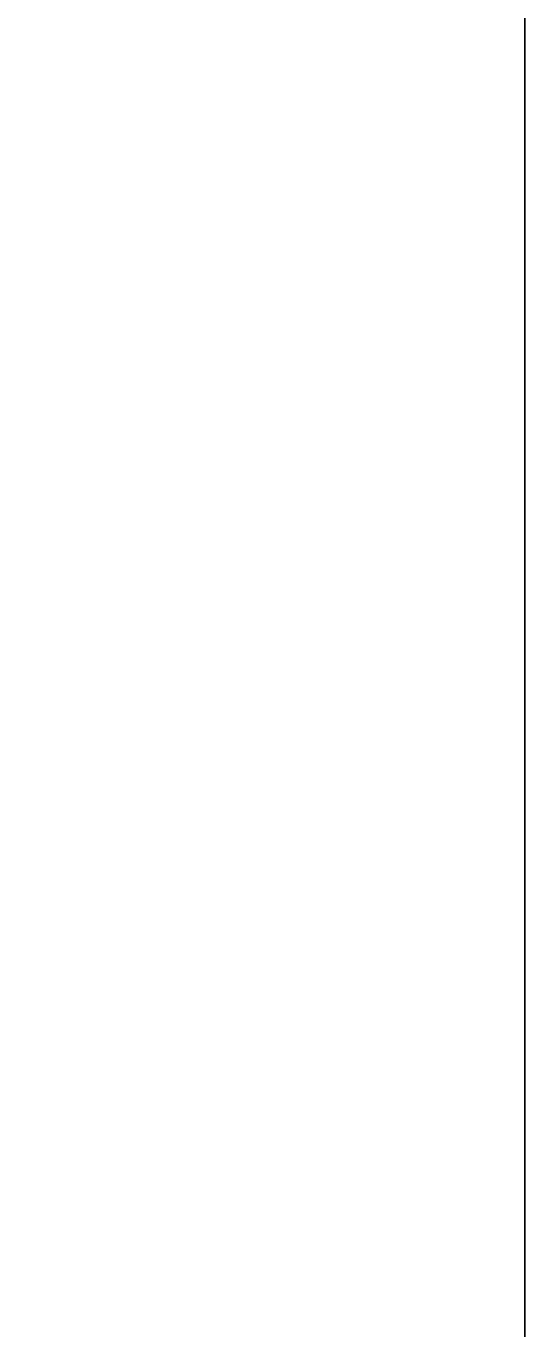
# Model space of a CAD drawing. Header units: inches. Extents: x 20 to 536, y 8 to 344.
# Drawn here: x 404.23 to 416.49, y 82.67 to 114.7 of the extents above; entities that cross this region are included whole.
import ezdxf

# ---------------------------------------------------------------- set-up
doc = ezdxf.new("R2010")
doc.units = ezdxf.units.IN
doc.header["$LTSCALE"] = 16
doc.header["$MEASUREMENT"] = 0
doc.layers.add('Dimension (ANSI)', color=7, linetype='Continuous', lineweight=25)
doc.layers.add('Visible (ANSI)', color=7, linetype='Continuous', lineweight=50)
doc.styles.add('Standard D-E', font='arial.ttf')
doc.dimstyles.new('in [mm] D-E NeptuneBenson', dxfattribs={"dimscale": 16, "dimtxt": 0.15, "dimasz": 0.098425, "dimexe": 0.125, "dimexo": 0.063, "dimgap": 0.031496, "dimtad": 0, "dimtih": 1, "dimtoh": 1, "dimdec": 4, "dimrnd": 1e-08, "dimzin": 3, "dimdsep": 46, "dimlunit": 5, "dimtxsty": 'Standard D-E', "dimcen": 0.09, "dimdle": 0.393701, "dimclrd": 256, "dimclre": 256, "dimclrt": 256, "dimadec": 1, "dimazin": 1, "dimtfac": 1, "dimtofl": 0, "dimtmove": 0, "dimatfit": 3, "dimfxl": 1, "dimfrac": 1, "dimtolj": 1, "dimtzin": 4, "dimlwd": -1, "dimlwe": -1, "dimarcsym": 0})

# ---------------------------------------------------------------- blocks, each defined once
blk = doc.blocks.new('*D25')
at = {"layer": 'Defpoints', "color": 0, "transparency": 16777216}
for p in [(336.905, 144.01), (416.113, 144.01), (390.911, 45.678)]:
    blk.add_point(p, dxfattribs=at)
at = {"layer": 'Dimension (ANSI)', "transparency": 16777216}
for p, q in [((415.105, 144.01), (334.905, 144.01)), ((336.905, 142.435), (336.905, 111.916)), ((336.905, 47.253), (336.905, 94.55)), ((389.903, 45.678), (334.905, 45.678))]:
    blk.add_line(p, q, dxfattribs=at)
for points in [[(336.642, 142.435), (337.167, 142.435), (336.905, 144.01)], [(336.642, 47.253), (337.167, 47.253), (336.905, 45.678)]]:
    blk.add_solid(points, dxfattribs=at)
at = {"layer": 'Dimension (ANSI)', "transparency": 16777216, "char_height": 2.4, "attachment_point": 5, "style": 'Standard D-E'}
for s, insert in [('\\A1; \\fArial|b0|i0;98{\\H1x;\\S5#16;} in', (336.905, 106.187)), ('\\A1;[2491.0 mm]{\\P\\fArial|b0|i0;SHIPPING HEIGHT\\P\\fArial|b0|i0;REF.}', (336.905, 97.504))]:
    blk.add_mtext(s, dxfattribs=dict(at, insert=insert))

msp = doc.modelspace()

# ---------------------------------------------------------------- linework, layer by layer
at = {"layer": 'Visible (ANSI)', "linetype": 'Continuous', "lineweight": 18}
for p, q in [((416.48792, 126.11565), (416.48792, 57.86565)), ((416.48792, 57.86565), (416.48792, 126.11565))]:
    msp.add_line(p, q, dxfattribs=at)

# ---------------------------------------------------------------- dimensions: what is measured, and where the dimension line sits
at = {"layer": 'Dimension (ANSI)'}
dim = msp.add_linear_dim(base=(336.904721, 144.009798), p1=(390.911041, 45.678154), p2=(416.112922, 144.009798), angle=90, text=' \\fArial|b0|i0;<> in\\X[2491.0 mm]{\\P\\fArial|b0|i0;SHIPPING HEIGHT\\P\\fArial|b0|i0;REF.}', dimstyle='in [mm] D-E NeptuneBenson', override={"dimgap": 0.031496, "dimdec": 4, "dimpost": '', "dimtol": 0, "dimlim": 0, "dimtp": 0, "dimtm": 0, "dimtdec": 2, "dimatfit": 1}, dxfattribs=at)
dim.commit()
dim.dimension.update_dxf_attribs({"geometry": '*D25', "text_midpoint": (336.904721, 103.232832), "dimtype": 160})

doc.saveas('drawing.dxf')
